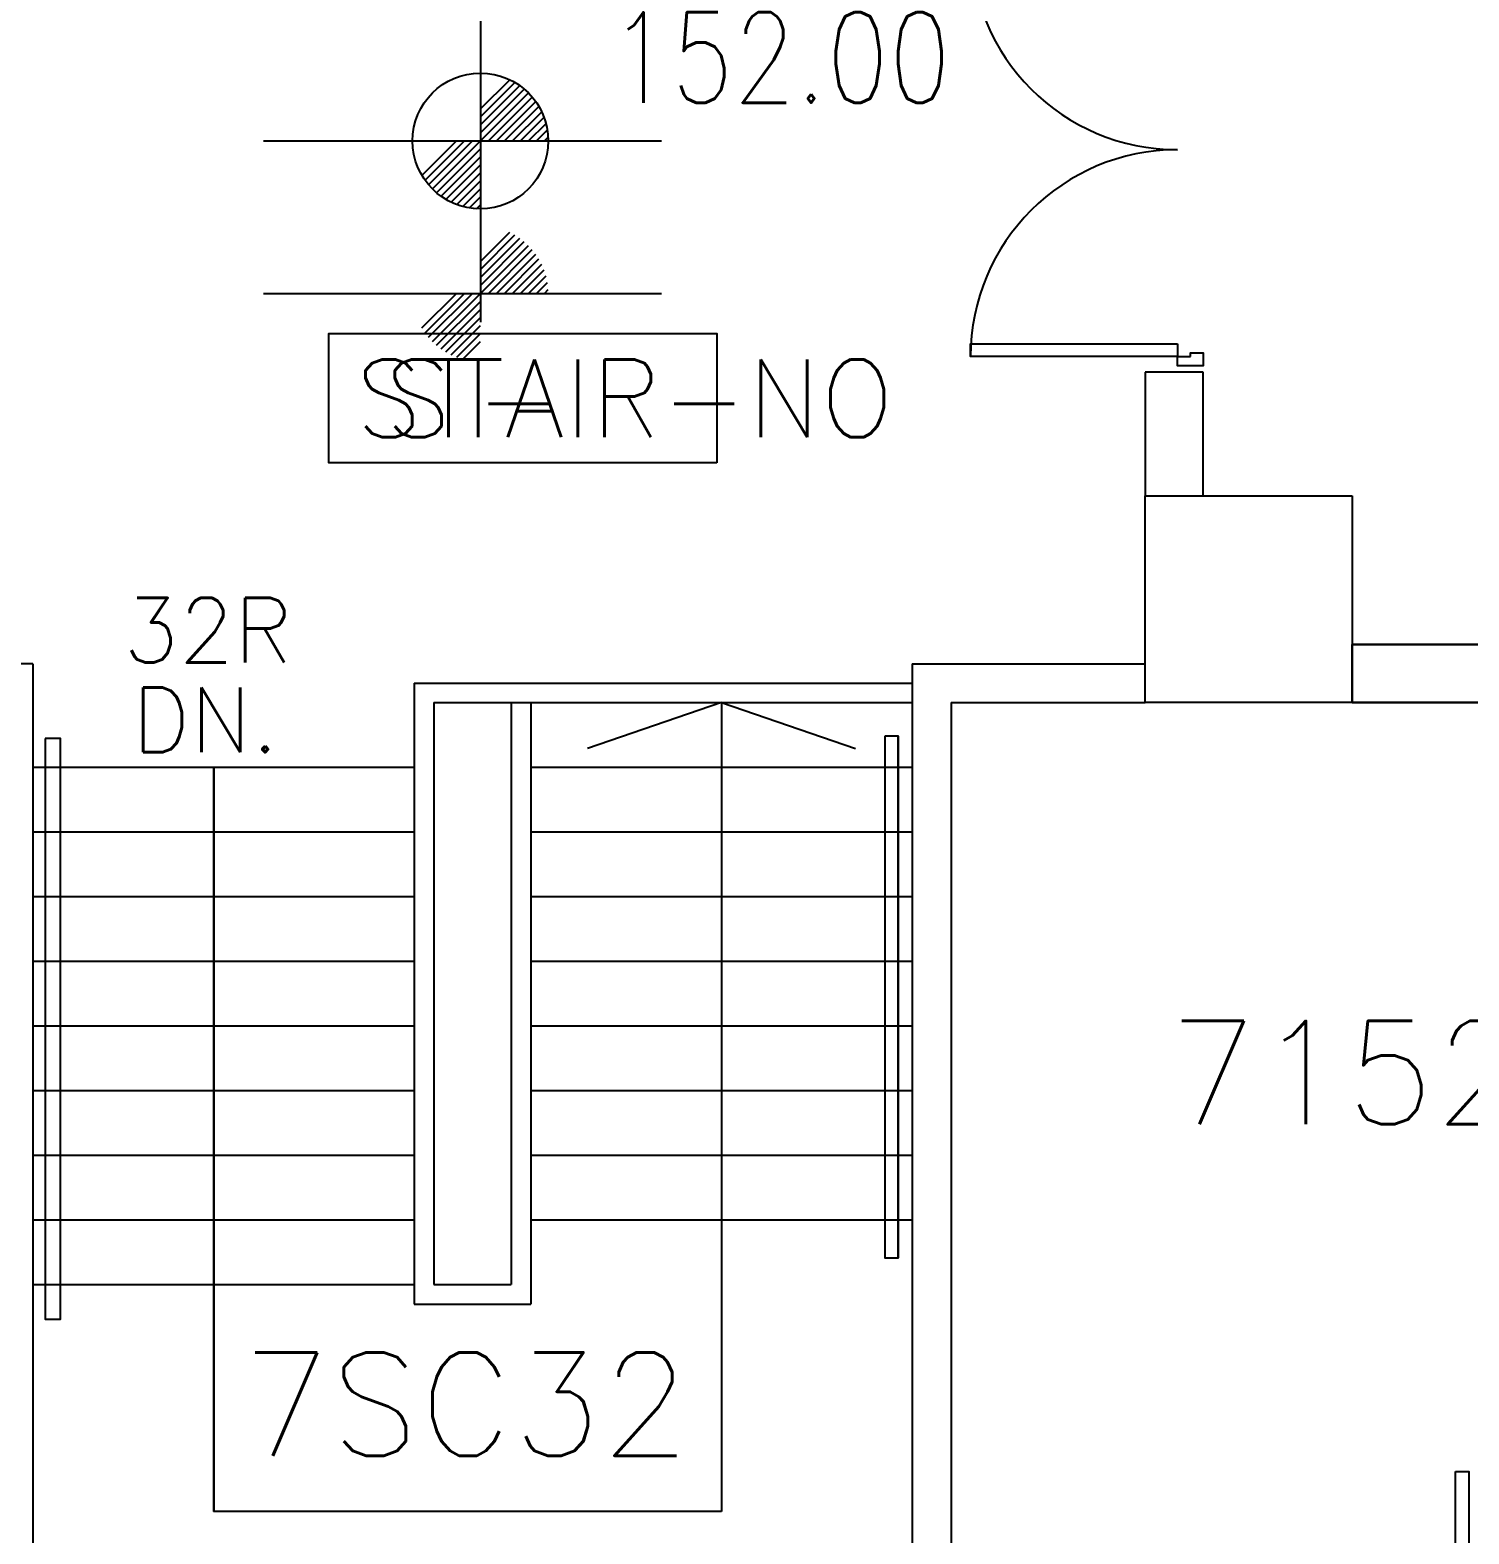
# Model space of a CAD drawing. Header units: millimetres. Extents: x -68474 to 336725, y -113450 to 40976.
# Drawn here: x 211290 to 216852, y -24614 to -18800 of the extents above; entities that cross this region are included whole.
import ezdxf
from ezdxf.enums import TextEntityAlignment as Align

# ---------------------------------------------------------------- set-up
doc = ezdxf.new("R2010")
doc.units = ezdxf.units.MM
doc.header["$LTSCALE"] = 900
for name, color, linetype in [('EC-7thFloor-s6152$0$17', 1, 'Continuous'), ('EC-7thFloor-s6152$0$35', 7, 'Continuous'), ('EC-7thFloor-s6152$0$RC', 7, 'Continuous'), ('EC-7thFloor-s6152$0$ROOM-NO', 4, 'Continuous'), ('EC-7thFloor-s6152$0$STEP', 2, 'Continuous'), ('EC-7thFloor-s6152$0$TXT', 6, 'Continuous')]:
    doc.layers.add(name, color=color, linetype=linetype)
doc.layers.add('EC-7thFloor-s6152$0$ECOLUMN', color=7, linetype='Continuous', lineweight=20)
doc.layers.add('EC-7thFloor-s6152$0$EWALL', color=3, linetype='Continuous', lineweight=30)
doc.styles.add('EC-7thFloor-s6152$0$ROMANS', font='romans')
doc.styles.add('EC-7thFloor-s6152$0$STANDARD', font='SIMPLEX.SHX')

msp = doc.modelspace()

# ---------------------------------------------------------------- linework, layer by layer
at = {"color": 1}
for p, q in [((213030.67847, -19694.3871), (213143.80662, -19581.25894)), ((213030.67847, -19694.3871), (213143.80662, -19581.25894)), ((213030.67847, -19725.32302), (213163.99605, -19592.00544)), ((213030.67847, -19725.32302), (213163.99605, -19592.00544)), ((213030.67847, -19756.25894), (213182.76192, -19604.17548)), ((213030.67847, -19756.25894), (213182.76192, -19604.17548)), ((213030.67847, -19787.19486), (213200.18041, -19617.69291)), ((213030.67847, -19787.19486), (213200.18041, -19617.69291)), ((213030.67847, -19818.13078), (213216.294, -19632.51525)), ((213030.67847, -19818.13078), (213216.294, -19632.51525)), ((213061.61439, -19818.13078), (213231.11633, -19648.62884)), ((213061.61439, -19818.13078), (213231.11633, -19648.62884)), ((213092.55031, -19818.13078), (213244.63377, -19666.04732)), ((213092.55031, -19818.13078), (213244.63377, -19666.04732)), ((213123.48623, -19818.13078), (213256.80381, -19684.8132)), ((213123.48623, -19818.13078), (213256.80381, -19684.8132)), ((213154.42215, -19818.13078), (213267.55031, -19705.00263)), ((213154.42215, -19818.13078), (213267.55031, -19705.00263)), ((213185.35807, -19818.13078), (213276.7538, -19726.73506)), ((213185.35807, -19818.13078), (213276.7538, -19726.73506)), ((213216.294, -19818.13078), (213284.23399, -19750.19078)), ((213216.294, -19818.13078), (213284.23399, -19750.19078)), ((212191.5632, -19818.13078), (213730.67847, -19818.13078)), ((212191.5632, -19818.13078), (213730.67847, -19818.13078)), ((212804.55312, -19951.44837), (212937.8707, -19818.13078)), ((212804.55312, -19951.44837), (212937.8707, -19818.13078)), ((212816.72316, -19970.21424), (212968.80662, -19818.13078)), ((212816.72316, -19970.21424), (212968.80662, -19818.13078)), ((212830.2406, -19987.63273), (212999.74254, -19818.13078)), ((212830.2406, -19987.63273), (212999.74254, -19818.13078)), ((212845.06294, -20003.74631), (213030.67847, -19818.13078)), ((212845.06294, -20003.74631), (213030.67847, -19818.13078)), ((213247.22992, -19818.13078), (213289.71722, -19775.64348)), ((213247.22992, -19818.13078), (213289.71722, -19775.64348)), ((213278.16584, -19818.13078), (213292.7718, -19803.52482)), ((213278.16584, -19818.13078), (213292.7718, -19803.52482)), ((212861.17652, -20018.56865), (213030.67847, -19849.06671)), ((212861.17652, -20018.56865), (213030.67847, -19849.06671)), ((212878.59501, -20032.08609), (213030.67847, -19880.00263)), ((212878.59501, -20032.08609), (213030.67847, -19880.00263)), ((212897.36088, -20044.25613), (213030.67847, -19910.93855)), ((212897.36088, -20044.25613), (213030.67847, -19910.93855)), ((212917.55031, -20055.00263), (213030.67847, -19941.87447)), ((212917.55031, -20055.00263), (213030.67847, -19941.87447)), ((212939.28274, -20064.20612), (213030.67847, -19972.81039)), ((212939.28274, -20064.20612), (213030.67847, -19972.81039)), ((212962.73847, -20071.68631), (213030.67847, -20003.74631)), ((212962.73847, -20071.68631), (213030.67847, -20003.74631))]:
    msp.add_line(p, q, dxfattribs=at)
for points in [[(213945.0143, -20473.53388), (212445.0143, -20473.53388), (212445.0143, -19973.53388), (213945.0143, -19973.53388)], [(213945.0143, -20473.53388), (212445.0143, -20473.53388), (212445.0143, -19973.53388), (213945.0143, -19973.53388)], [(215725.1, -20012.43353), (215725.1, -20062.43353), (214925.1, -20062.43353), (214925.1, -20012.43353)], [(215725.1, -20012.43353), (215725.1, -20062.43353), (214925.1, -20062.43353), (214925.1, -20012.43353)], [(215775.1, -20062.43353), (215775.1, -20047.43353), (215825.1, -20047.43353), (215825.1, -20047.43353), (215825.1, -20047.43353), (215825.1, -20097.43353), (215725.1, -20097.43353), (215725.1, -20097.43353), (215725.1, -20097.43353), (215725.1, -20062.43353)], [(215775.1, -20062.43353), (215775.1, -20047.43353), (215825.1, -20047.43353), (215825.1, -20047.43353), (215825.1, -20047.43353), (215825.1, -20097.43353), (215725.1, -20097.43353), (215725.1, -20097.43353), (215725.1, -20097.43353), (215725.1, -20062.43353)]]:
    msp.add_lwpolyline(points, close=True, dxfattribs=at)
for points in [[(215725.1, -20012.43353), (215725.1, -20062.43353), (214925.1, -20062.43353), (214925.1, -20012.43353)], [(215725.1, -20012.43353), (215725.1, -20062.43353), (214925.1, -20062.43353), (214925.1, -20012.43353)], [(215775.1, -20062.43353), (215775.1, -20047.43353), (215825.1, -20047.43353), (215825.1, -20047.43353), (215825.1, -20047.43353), (215825.1, -20097.43353), (215725.1, -20097.43353), (215725.1, -20097.43353), (215725.1, -20097.43353), (215725.1, -20062.43353)], [(215775.1, -20062.43353), (215775.1, -20047.43353), (215825.1, -20047.43353), (215825.1, -20047.43353), (215825.1, -20047.43353), (215825.1, -20097.43353), (215725.1, -20097.43353), (215725.1, -20097.43353), (215725.1, -20097.43353), (215725.1, -20062.43353)]]:
    msp.add_lwpolyline(points, close=True)
for centre, start, end in [((215725.1, -18462.43353), 180, 270), ((215725.1, -18462.43353), 180, 270), ((215725.1, -20062.43353), 90, 180), ((215725.1, -20062.43353), 90, 180)]:
    msp.add_arc(centre, 800, start, end, dxfattribs=at)
at = {"layer": 'EC-7thFloor-s6152$0$17'}
msp.add_lwpolyline([(216800, -24372.41545), (216851.72403, -24372.41545), (216851.72403, -25200), (216800, -25200)], close=True, dxfattribs=at)
msp.add_lwpolyline([(216800, -24372.41545), (216851.72403, -24372.41545), (216851.72403, -25200), (216800, -25200)], close=True, dxfattribs=at)
at = {"layer": 'EC-7thFloor-s6152$0$35'}
for p, q in [((213030.67847, -18528.66488), (213030.67847, -19928.66488)), ((213030.67847, -18528.66488), (213030.67847, -19928.66488)), ((212191.5632, -19228.66488), (213730.67847, -19228.66488)), ((212191.5632, -19228.66488), (213730.67847, -19228.66488))]:
    msp.add_line(p, q, dxfattribs=at)
at = {"layer": 'EC-7thFloor-s6152$0$35', "color": 1}
for p, q in [((213030.67847, -19104.92119), (213143.80662, -18991.79304)), ((213030.67847, -19104.92119), (213143.80662, -18991.79304)), ((213030.67847, -19135.85712), (213163.99605, -19002.53953)), ((213030.67847, -19135.85712), (213163.99605, -19002.53953)), ((213030.67847, -19166.79304), (213182.76192, -19014.70958)), ((213030.67847, -19166.79304), (213182.76192, -19014.70958)), ((213030.67847, -19197.72896), (213200.18041, -19028.22701)), ((213030.67847, -19197.72896), (213200.18041, -19028.22701)), ((213030.67847, -19228.66488), (213216.294, -19043.04935)), ((213030.67847, -19228.66488), (213216.294, -19043.04935)), ((213061.61439, -19228.66488), (213231.11633, -19059.16293)), ((213061.61439, -19228.66488), (213231.11633, -19059.16293)), ((213092.55031, -19228.66488), (213244.63377, -19076.58142)), ((213092.55031, -19228.66488), (213244.63377, -19076.58142)), ((213123.48623, -19228.66488), (213256.80381, -19095.3473)), ((213123.48623, -19228.66488), (213256.80381, -19095.3473)), ((213154.42215, -19228.66488), (213267.55031, -19115.53673)), ((213154.42215, -19228.66488), (213267.55031, -19115.53673)), ((213185.35807, -19228.66488), (213276.7538, -19137.26915)), ((213185.35807, -19228.66488), (213276.7538, -19137.26915)), ((213216.294, -19228.66488), (213284.23399, -19160.72488)), ((213216.294, -19228.66488), (213284.23399, -19160.72488)), ((212804.55312, -19361.98246), (212937.8707, -19228.66488)), ((212804.55312, -19361.98246), (212937.8707, -19228.66488)), ((212816.72316, -19380.74834), (212968.80662, -19228.66488)), ((212816.72316, -19380.74834), (212968.80662, -19228.66488)), ((212830.2406, -19398.16683), (212999.74254, -19228.66488)), ((212830.2406, -19398.16683), (212999.74254, -19228.66488)), ((212845.06294, -19414.28041), (213030.67847, -19228.66488)), ((212845.06294, -19414.28041), (213030.67847, -19228.66488)), ((213247.22992, -19228.66488), (213289.71722, -19186.17757)), ((213247.22992, -19228.66488), (213289.71722, -19186.17757)), ((213278.16584, -19228.66488), (213292.7718, -19214.05892)), ((213278.16584, -19228.66488), (213292.7718, -19214.05892)), ((212861.17652, -19429.10275), (213030.67847, -19259.6008)), ((212861.17652, -19429.10275), (213030.67847, -19259.6008)), ((212878.59501, -19442.62018), (213030.67847, -19290.53673)), ((212878.59501, -19442.62018), (213030.67847, -19290.53673)), ((212897.36088, -19454.79023), (213030.67847, -19321.47265)), ((212897.36088, -19454.79023), (213030.67847, -19321.47265)), ((212917.55031, -19465.53673), (213030.67847, -19352.40857)), ((212917.55031, -19465.53673), (213030.67847, -19352.40857)), ((212939.28274, -19474.74022), (213030.67847, -19383.34449)), ((212939.28274, -19474.74022), (213030.67847, -19383.34449)), ((212962.73847, -19482.22041), (213030.67847, -19414.28041)), ((212962.73847, -19482.22041), (213030.67847, -19414.28041)), ((212988.19116, -19487.70364), (213030.67847, -19445.21633)), ((212988.19116, -19487.70364), (213030.67847, -19445.21633)), ((213016.0725, -19490.75822), (213030.67847, -19476.15226)), ((213016.0725, -19490.75822), (213030.67847, -19476.15226))]:
    msp.add_line(p, q, dxfattribs=at)
at = {"layer": 'EC-7thFloor-s6152$0$35'}
msp.add_circle((213030.67847, -19228.66488), 262.5, dxfattribs=at)
msp.add_circle((213030.67847, -19228.66488), 262.5, dxfattribs=at)
at = {"layer": 'EC-7thFloor-s6152$0$ECOLUMN'}
for p, q in [((216400, -20599.99458), (215600, -20599.99458)), ((215600, -20599.99458), (215600, -21399.99458)), ((216400, -20599.99458), (215600, -20599.99458)), ((215600, -20599.99458), (215600, -21399.99458)), ((216400, -20599.99458), (215600, -20599.99458)), ((215600, -20599.99458), (215600, -21399.99458)), ((216400, -20599.99458), (215600, -20599.99458)), ((215600, -20599.99458), (215600, -21399.99458)), ((216400, -21399.99458), (216400, -20599.99458)), ((216400, -21399.99458), (216400, -20599.99458)), ((216400, -21399.99458), (216400, -20599.99458)), ((216400, -21399.99458), (216400, -20599.99458)), ((215600, -21399.99458), (216400, -21399.99458)), ((215600, -21399.99458), (216400, -21399.99458)), ((215600, -21399.99458), (216400, -21399.99458)), ((215600, -21399.99458), (216400, -21399.99458))]:
    msp.add_line(p, q, dxfattribs=at)
at = {"layer": 'EC-7thFloor-s6152$0$EWALL'}
for p, q in [((218200, -21175), (216400, -21175)), ((216400, -21175), (216400, -21400)), ((218200, -21175), (216400, -21175)), ((216400, -21175), (216400, -21400)), ((218200, -21175), (216400, -21175)), ((216400, -21175), (216400, -21400)), ((218200, -21175), (216400, -21175)), ((216400, -21175), (216400, -21400)), ((216400, -21400), (218200, -21400)), ((216400, -21400), (218200, -21400)), ((216400, -21400), (218200, -21400)), ((216400, -21400), (218200, -21400))]:
    msp.add_line(p, q, dxfattribs=at)
at = {"layer": 'EC-7thFloor-s6152$0$RC'}
for p, q in [((215825.09999, -20122.43353), (215600.1, -20122.43353)), ((215600.1, -20122.43353), (215600.1, -20600)), ((215600.1, -20122.43353), (215600.1, -20600)), ((215825.09999, -20122.43353), (215600.1, -20122.43353)), ((215825.09999, -20122.43353), (215600.1, -20122.43353)), ((215600.1, -20122.43353), (215600.1, -20600)), ((215600.1, -20122.43353), (215600.1, -20600)), ((215825.09999, -20122.43353), (215600.1, -20122.43353)), ((215825.09999, -20600), (215825.09999, -20122.43353)), ((215825.09999, -20600), (215825.09999, -20122.43353)), ((215825.09999, -20600), (215825.09999, -20122.43353)), ((215825.09999, -20600), (215825.09999, -20122.43353)), ((215600, -20600), (216400, -20600)), ((215600, -21400), (215600, -20600)), ((215600, -20600), (216400, -20600)), ((215600, -21400), (215600, -20600)), ((215600.1, -20600), (215825.09999, -20600)), ((215600.1, -20600), (215825.09999, -20600)), ((215600.1, -20600), (215825.09999, -20600)), ((215600.1, -20600), (215825.09999, -20600)), ((216400, -20600), (216400, -21400)), ((216400, -20600), (216400, -21400)), ((211300, -21250), (210400, -21250)), ((211300, -21250), (210400, -21250)), ((211300.1, -21250), (210400.1, -21250)), ((211300.1, -21250), (210400.1, -21250)), ((211300.1, -21250), (210400.1, -21250)), ((211300.1, -21250), (210400.1, -21250)), ((211300.1, -21250), (211300.1, -25150)), ((211300.1, -21250), (211300.1, -25150)), ((211300.1, -21250), (211300.1, -25150)), ((211300.1, -21250), (211300.1, -25150)), ((214700, -21250), (215600, -21250)), ((214700, -21250), (215600, -21250)), ((214700.1, -21250), (215600.1, -21250)), ((214700.1, -21250), (215600.1, -21250)), ((214700.1, -21250), (215600.1, -21250)), ((214700.1, -21250), (215600.1, -21250)), ((214850, -21400), (215600, -21400)), ((214850, -21400), (215600, -21400)), ((214850.1, -21400), (215600.1, -21400)), ((214850.1, -21400), (215600.1, -21400)), ((214850.1, -21400), (215600.1, -21400)), ((214850.1, -21400), (215600.1, -21400)), ((216400, -21400), (215600, -21400)), ((216400, -21400), (215600, -21400))]:
    msp.add_line(p, q, dxfattribs=at)
at = {"layer": 'EC-7thFloor-s6152$0$RC', "linetype": 'Continuous'}
for p, q in [((211300, -21250), (211300, -25150)), ((211300, -21250), (211300, -25150)), ((214700, -21250), (214700, -25150)), ((214700, -21250), (214700, -25150)), ((214700.1, -21250), (214700.1, -25150)), ((214700.1, -21250), (214700.1, -25150)), ((214700.1, -21250), (214700.1, -25150)), ((214700.1, -21250), (214700.1, -25150)), ((214850, -21400), (214850, -25300)), ((214850, -21400), (214850, -25300)), ((214850.1, -21400), (214850.1, -25300)), ((214850.1, -21400), (214850.1, -25300)), ((214850.1, -21400), (214850.1, -25300)), ((214850.1, -21400), (214850.1, -25300))]:
    msp.add_line(p, q, dxfattribs=at)
at = {"layer": 'EC-7thFloor-s6152$0$STEP', "color": 1}
for p, q in [((212775, -21325), (214700, -21325)), ((212775, -21325), (214700, -21325)), ((212775.1, -21325), (214700.1, -21325)), ((212775.1, -21325), (214700.1, -21325)), ((212850, -21400), (214700, -21400)), ((212850, -21400), (214700, -21400)), ((212850.1, -21400), (214700.1, -21400)), ((212850.1, -21400), (214700.1, -21400)), ((213962.5, -21400), (213962.5, -24527.25203)), ((213962.5, -21400), (213962.5, -24527.25203)), ((211348.77371, -21538.37472), (211348.77371, -23783.33843)), ((211407.92017, -21538.37472), (211348.77371, -21538.37472)), ((211348.77371, -21538.37472), (211348.77371, -23783.33843)), ((211407.92017, -21538.37472), (211348.77371, -21538.37472)), ((211407.92017, -23783.33843), (211407.92017, -21538.37472)), ((211407.92017, -23783.33843), (211407.92017, -21538.37472)), ((211300, -21650), (212775, -21650)), ((211300, -21650), (212775, -21650)), ((211300.1, -21650), (212775.1, -21650)), ((211300.1, -21650), (212775.1, -21650)), ((211999.47856, -21650), (211999.47856, -24527.25203)), ((211999.47856, -21650), (211999.47856, -24527.25203)), ((213225, -21650), (214700, -21650)), ((213225, -21650), (214700, -21650)), ((213225.1, -21650), (214700.1, -21650)), ((213225.1, -21650), (214700.1, -21650)), ((211300, -21900), (212775, -21900)), ((211300, -21900), (212775, -21900)), ((211300.1, -21900), (212775.1, -21900)), ((211300.1, -21900), (212775.1, -21900)), ((213225, -21900), (214700, -21900)), ((213225, -21900), (214700, -21900)), ((213225.1, -21900), (214700.1, -21900)), ((213225.1, -21900), (214700.1, -21900)), ((211300, -22150), (212775, -22150)), ((211300, -22150), (212775, -22150)), ((211300.1, -22150), (212775.1, -22150)), ((211300.1, -22150), (212775.1, -22150)), ((213225, -22150), (214700, -22150)), ((213225, -22150), (214700, -22150)), ((213225.1, -22150), (214700.1, -22150)), ((213225.1, -22150), (214700.1, -22150)), ((211300, -22400), (212775, -22400)), ((211300, -22400), (212775, -22400)), ((211300.1, -22400), (212775.1, -22400)), ((211300.1, -22400), (212775.1, -22400)), ((213225, -22400), (214700, -22400)), ((213225, -22400), (214700, -22400)), ((213225.1, -22400), (214700.1, -22400)), ((213225.1, -22400), (214700.1, -22400)), ((211300, -22650), (212775, -22650)), ((211300, -22650), (212775, -22650)), ((211300.1, -22650), (212775.1, -22650)), ((211300.1, -22650), (212775.1, -22650)), ((213225, -22650), (214700, -22650)), ((213225, -22650), (214700, -22650)), ((213225.1, -22650), (214700.1, -22650)), ((213225.1, -22650), (214700.1, -22650)), ((211300, -22900), (212775, -22900)), ((211300, -22900), (212775, -22900)), ((211300.1, -22900), (212775.1, -22900)), ((211300.1, -22900), (212775.1, -22900)), ((213225, -22900), (214700, -22900)), ((213225, -22900), (214700, -22900)), ((213225.1, -22900), (214700.1, -22900)), ((213225.1, -22900), (214700.1, -22900)), ((211300, -23150), (212775, -23150)), ((211300, -23150), (212775, -23150)), ((211300.1, -23150), (212775.1, -23150)), ((211300.1, -23150), (212775.1, -23150)), ((213225, -23150), (214700, -23150)), ((213225, -23150), (214700, -23150)), ((213225.1, -23150), (214700.1, -23150)), ((213225.1, -23150), (214700.1, -23150)), ((211300, -23400), (212775, -23400)), ((211300, -23400), (212775, -23400)), ((211300.1, -23400), (212775.1, -23400)), ((211300.1, -23400), (212775.1, -23400)), ((213225, -23400), (214700, -23400)), ((213225, -23400), (214700, -23400)), ((213225.1, -23400), (214700.1, -23400)), ((213225.1, -23400), (214700.1, -23400)), ((211300, -23650), (212775, -23650)), ((211300, -23650), (212775, -23650)), ((211300.1, -23650), (212775.1, -23650)), ((211300.1, -23650), (212775.1, -23650)), ((211348.77371, -23783.33843), (211407.92017, -23783.33843)), ((211348.77371, -23783.33843), (211407.92017, -23783.33843)), ((213962.5, -24527.25203), (211999.47856, -24527.25203)), ((213962.5, -24527.25203), (211999.47856, -24527.25203))]:
    msp.add_line(p, q, dxfattribs=at)
at = {"layer": 'EC-7thFloor-s6152$0$STEP', "color": 1, "linetype": 'Continuous'}
for p, q in [((212775, -21325), (212775, -23725)), ((212775, -21325), (212775, -23725)), ((212775.1, -21325), (212775.1, -23725)), ((212775.1, -21325), (212775.1, -23725)), ((212850, -21400), (212850, -23650)), ((212850, -21400), (212850, -23650)), ((212850.1, -21400), (212850.1, -23650)), ((212850.1, -21400), (212850.1, -23650)), ((213150, -21400), (213150, -23650)), ((213150, -21400), (213150, -23650)), ((213150.1, -21400), (213150.1, -23650)), ((213150.1, -21400), (213150.1, -23650)), ((213225, -21400), (213225, -23725)), ((213225, -21400), (213225, -23725)), ((213225.1, -21400), (213225.1, -23725)), ((213225.1, -21400), (213225.1, -23725)), ((213962.6, -21400), (213444.07892, -21577.52699)), ((213962.6, -21400), (213444.07892, -21577.52699)), ((213962.6, -21400), (214481.12108, -21577.52699)), ((213962.6, -21400), (214481.12108, -21577.52699)), ((214594.44512, -21529.76798), (214594.44512, -23546.89838)), ((214646.19801, -21529.76798), (214594.44512, -21529.76798)), ((214594.44512, -21529.76798), (214594.44512, -23546.89838)), ((214646.19801, -21529.76798), (214594.44512, -21529.76798)), ((214646.19801, -23546.89838), (214646.19801, -21529.76798)), ((214646.19801, -23546.89838), (214646.19801, -21529.76798)), ((214594.44512, -23546.89838), (214646.19801, -23546.89838)), ((214594.44512, -23546.89838), (214646.19801, -23546.89838)), ((212850, -23650), (213150, -23650)), ((212850, -23650), (213150, -23650)), ((212850.1, -23650), (213150.1, -23650)), ((212850.1, -23650), (213150.1, -23650)), ((212775, -23725), (213225, -23725)), ((212775, -23725), (213225, -23725)), ((212775.1, -23725), (213225.1, -23725)), ((212775.1, -23725), (213225.1, -23725))]:
    msp.add_line(p, q, dxfattribs=at)
at = {"layer": 'EC-7thFloor-s6152$0$STEP'}
for p, q in [((212775.1, -21325), (214700.1, -21325)), ((212775.1, -21325), (214700.1, -21325)), ((212850.1, -21400), (214700.1, -21400)), ((212850.1, -21400), (214700.1, -21400)), ((211300.1, -21650), (212775.1, -21650)), ((211300.1, -21650), (212775.1, -21650)), ((213225.1, -21650), (214700.1, -21650)), ((213225.1, -21650), (214700.1, -21650)), ((211300.1, -21900), (212775.1, -21900)), ((211300.1, -21900), (212775.1, -21900)), ((213225.1, -21900), (214700.1, -21900)), ((213225.1, -21900), (214700.1, -21900)), ((211300.1, -22150), (212775.1, -22150)), ((211300.1, -22150), (212775.1, -22150)), ((213225.1, -22150), (214700.1, -22150)), ((213225.1, -22150), (214700.1, -22150)), ((211300.1, -22400), (212775.1, -22400)), ((211300.1, -22400), (212775.1, -22400)), ((213225.1, -22400), (214700.1, -22400)), ((213225.1, -22400), (214700.1, -22400)), ((211300.1, -22650), (212775.1, -22650)), ((211300.1, -22650), (212775.1, -22650)), ((213225.1, -22650), (214700.1, -22650)), ((213225.1, -22650), (214700.1, -22650)), ((211300.1, -22900), (212775.1, -22900)), ((211300.1, -22900), (212775.1, -22900)), ((213225.1, -22900), (214700.1, -22900)), ((213225.1, -22900), (214700.1, -22900)), ((211300.1, -23150), (212775.1, -23150)), ((211300.1, -23150), (212775.1, -23150)), ((213225.1, -23150), (214700.1, -23150)), ((213225.1, -23150), (214700.1, -23150)), ((211300.1, -23400), (212775.1, -23400)), ((211300.1, -23400), (212775.1, -23400)), ((213225.1, -23400), (214700.1, -23400)), ((213225.1, -23400), (214700.1, -23400)), ((211300.1, -23650), (212775.1, -23650)), ((211300.1, -23650), (212775.1, -23650))]:
    msp.add_line(p, q, dxfattribs=at)
at = {"layer": 'EC-7thFloor-s6152$0$STEP', "linetype": 'Continuous'}
for p, q in [((212775.1, -21325), (212775.1, -23725)), ((212775.1, -21325), (212775.1, -23725)), ((212850.1, -21400), (212850.1, -23650)), ((212850.1, -21400), (212850.1, -23650)), ((213150.1, -21400), (213150.1, -23650)), ((213150.1, -21400), (213150.1, -23650)), ((213225.1, -21400), (213225.1, -23725)), ((213225.1, -21400), (213225.1, -23725)), ((213962.6, -21400), (213962.6, -24527.25203)), ((213962.6, -21400), (213962.6, -24527.25203)), ((213962.6, -21400), (213962.6, -24527.25203)), ((213962.6, -21400), (213962.6, -24527.25203)), ((211348.77371, -21538.37472), (211348.77371, -23783.33843)), ((211407.92017, -21538.37472), (211348.77371, -21538.37472)), ((211348.77371, -21538.37472), (211348.77371, -23783.33843)), ((211407.92017, -21538.37472), (211348.77371, -21538.37472)), ((211407.92017, -23783.33843), (211407.92017, -21538.37472)), ((211407.92017, -23783.33843), (211407.92017, -21538.37472)), ((214594.44512, -21529.76798), (214594.44512, -23546.89838)), ((214646.19801, -21529.76798), (214594.44512, -21529.76798)), ((214594.44512, -21529.76798), (214594.44512, -23546.89838)), ((214646.19801, -21529.76798), (214594.44512, -21529.76798)), ((214646.19801, -23546.89838), (214646.19801, -21529.76798)), ((214646.19801, -23546.89838), (214646.19801, -21529.76798)), ((211999.57856, -21650), (211999.57856, -24527.25203)), ((211999.57856, -21650), (211999.57856, -24527.25203)), ((211999.57856, -21650), (211999.57856, -24527.25203)), ((211999.57856, -21650), (211999.57856, -24527.25203)), ((214594.44512, -23546.89838), (214646.19801, -23546.89838)), ((214594.44512, -23546.89838), (214646.19801, -23546.89838)), ((212850.1, -23650), (213150.1, -23650)), ((212850.1, -23650), (213150.1, -23650)), ((212775.1, -23725), (213225.1, -23725)), ((212775.1, -23725), (213225.1, -23725)), ((211348.77371, -23783.33843), (211407.92017, -23783.33843)), ((211348.77371, -23783.33843), (211407.92017, -23783.33843)), ((213962.6, -24527.25203), (211999.57856, -24527.25203)), ((213962.6, -24527.25203), (211999.57856, -24527.25203)), ((213962.6, -24527.25203), (211999.57856, -24527.25203)), ((213962.6, -24527.25203), (211999.57856, -24527.25203))]:
    msp.add_line(p, q, dxfattribs=at)
at = {"layer": 'EC-7thFloor-s6152$0$STEP', "color": 7, "linetype": 'Continuous'}
for p, q in [((213962.5, -21400), (213443.97892, -21577.52699)), ((213962.5, -21400), (213443.97892, -21577.52699)), ((213962.6, -21400), (213444.07892, -21577.52699)), ((213962.6, -21400), (213444.07892, -21577.52699)), ((213962.5, -21400), (214481.02108, -21577.52699)), ((213962.5, -21400), (214481.02108, -21577.52699)), ((213962.6, -21400), (214481.12108, -21577.52699)), ((213962.6, -21400), (214481.12108, -21577.52699))]:
    msp.add_line(p, q, dxfattribs=at)
at = {"layer": 'EC-7thFloor-s6152$0$STEP', "color": 1}
msp.add_lwpolyline([(211348.67371, -21538.37472), (211348.67371, -23783.33843), (211407.82017, -23783.33843), (211407.82017, -21538.37472)], close=True, dxfattribs=at)
msp.add_lwpolyline([(211348.67371, -21538.37472), (211348.67371, -23783.33843), (211407.82017, -23783.33843), (211407.82017, -21538.37472)], close=True, dxfattribs=at)
at = {"layer": 'EC-7thFloor-s6152$0$STEP', "color": 1, "linetype": 'Continuous'}
msp.add_lwpolyline([(214594.34512, -21529.76798), (214594.34512, -23546.89838), (214646.09801, -23546.89838), (214646.09801, -21529.76798)], close=True, dxfattribs=at)
msp.add_lwpolyline([(214594.34512, -21529.76798), (214594.34512, -23546.89838), (214646.09801, -23546.89838), (214646.09801, -21529.76798)], close=True, dxfattribs=at)

# ---------------------------------------------------------------- texts
at = {"style": 'EC-7thFloor-s6152$0$STANDARD'}
msp.add_text('ST-', height=300, dxfattribs=at).set_placement((213345.0143, -20373.53388), align=Align.RIGHT)
msp.add_text('ST-', height=300, dxfattribs=at).set_placement((213345.0143, -20373.53388), align=Align.RIGHT)
at = {"color": 1, "style": 'EC-7thFloor-s6152$0$ROMANS'}
for s, p in [('32R', (211650.07617, -21244.88577)), ('32R', (211650.07617, -21244.88577)), ('DN.', (211684.02602, -21591.84957)), ('DN.', (211684.02602, -21591.84957)), ('DN.', (211684.12602, -21591.84957)), ('DN.', (211684.12602, -21591.84957))]:
    msp.add_text(s, height=250, dxfattribs=at).set_placement(p)
at = {"style": 'EC-7thFloor-s6152$0$STANDARD'}
msp.add_attdef('STAIR-NO', text='1', height=300, dxfattribs=at).set_placement((213645.0143, -20373.53388), align=Align.CENTER)
msp.add_attdef('STAIR-NO', text='1', height=300, dxfattribs=at).set_placement((213645.0143, -20373.53388), align=Align.CENTER)
at = {"layer": 'EC-7thFloor-s6152$0$35', "style": 'EC-7thFloor-s6152$0$STANDARD', "width": 0.8}
msp.add_attdef('152.00', (213528.92205, -19081.12246), '136.00', height=350, dxfattribs=at)
msp.add_attdef('152.00', (213528.92205, -19081.12246), '136.00', height=350, dxfattribs=at)
at = {"layer": 'EC-7thFloor-s6152$0$ROOM-NO', "style": 'EC-7thFloor-s6152$0$STANDARD'}
for s, p in [('7152C', (215689.96751, -23030.18177)), ('7152C', (215689.96751, -23030.18177)), ('7SC32', (212108.4472, -24311.71468)), ('7SC32', (212108.4472, -24311.71468)), ('7SC32', (212108.5472, -24311.71468)), ('7SC32', (212108.5472, -24311.71468)), ('7SC32', (212108.5472, -24311.71468)), ('7SC32', (212108.5472, -24311.71468))]:
    msp.add_text(s, height=400, dxfattribs=at).set_placement(p)
at = {"layer": 'EC-7thFloor-s6152$0$TXT', "linetype": 'Continuous', "style": 'EC-7thFloor-s6152$0$ROMANS'}
for s, p in [('32R', (211650.17617, -21244.88577)), ('32R', (211650.17617, -21244.88577)), ('32R', (211650.17617, -21244.88577)), ('32R', (211650.17617, -21244.88577)), ('DN.', (211684.12602, -21591.84957)), ('DN.', (211684.12602, -21591.84957))]:
    msp.add_text(s, height=250, dxfattribs=at).set_placement(p)

doc.saveas('drawing.dxf')
